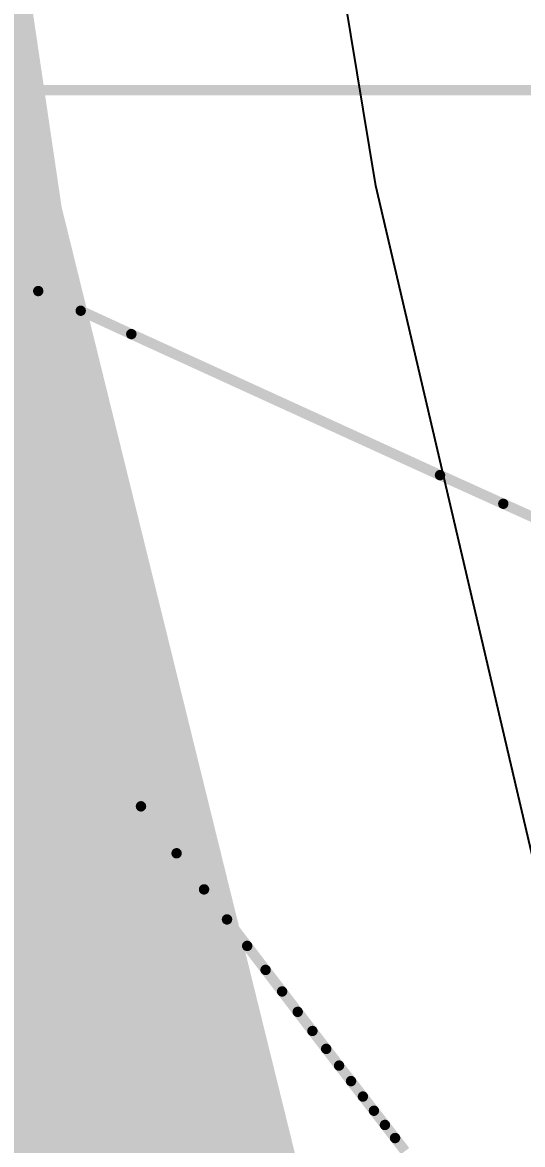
# Model space of a CAD drawing. Header units: inches. Extents: x -18 to 217, y -14 to 159.
# Drawn here: x 14.682 to 15.294, y 14.259 to 15.633 of the extents above; entities that cross this region are included whole.
import ezdxf

# ---------------------------------------------------------------- set-up
doc = ezdxf.new("R2010")
doc.units = ezdxf.units.IN
for name, color, linetype in [('Dimension', 6, 'Continuous'), ('Fabrication', 76, 'Continuous'), ('Top Layer', 1, 'Continuous'), ('Top Overlay', 2, 'Continuous')]:
    doc.layers.add(name, color=color, linetype=linetype)
doc.styles.add('Arial', font='', dxfattribs={"height": 0.2})
doc.styles.get('Arial').set_extended_font_data('Arial')

msp = doc.modelspace()

# ---------------------------------------------------------------- linework, layer by layer
at = {"layer": 'Dimension', "const_width": 0.254}
msp.add_lwpolyline([(58.31, 19.467, 1), (13.31, 19.467, 1)], format="xyb", close=True, dxfattribs=at)
at = {"layer": 'Fabrication', "const_width": 0.0127}
msp.add_lwpolyline([(54.5111, 31.1383, -1.205705), (14.1774, 15.55)], format="xyb", dxfattribs=at)
msp.add_lwpolyline([(54.5111, 31.1383, -1.205705), (14.1774, 15.55)], format="xyb", dxfattribs=at)
for points in [[(14.1774, 15.55), (22.3943, 15.55)], [(14.1774, 15.55), (22.3943, 15.55)], [(14.656, 15.325), (14.7013, 15.304)], [(14.656, 15.325), (14.7013, 15.304)], [(14.7013, 15.304), (14.7534, 15.2799)], [(14.7013, 15.304), (14.7534, 15.2799)], [(14.7534, 15.2799), (14.8153, 15.2513)], [(14.7534, 15.2799), (14.8153, 15.2513)], [(14.8153, 15.2513), (15.1931, 15.0786)], [(14.8153, 15.2513), (15.1931, 15.0786)], [(15.1931, 15.0786), (15.2705, 15.0435)], [(15.1931, 15.0786), (15.2705, 15.0435)], [(15.2705, 15.0435), (15.3265, 15.0183)], [(15.2705, 15.0435), (15.3265, 15.0183)], [(14.6552, 14.9012), (14.8271, 14.673)], [(14.6552, 14.9012), (14.8271, 14.673)], [(14.8271, 14.673), (14.8707, 14.6155)], [(14.8271, 14.673), (14.8707, 14.6155)], [(14.8707, 14.6155), (14.9043, 14.5713)], [(14.8707, 14.6155), (14.9043, 14.5713)], [(14.9043, 14.5713), (14.9324, 14.5345)], [(14.9043, 14.5713), (14.9324, 14.5345)], [(14.9324, 14.5345), (14.9571, 14.5021)], [(14.9324, 14.5345), (14.9571, 14.5021)], [(14.9571, 14.5021), (14.9796, 14.4727)], [(14.9571, 14.5021), (14.9796, 14.4727)], [(14.9796, 14.4727), (14.9998, 14.4463)], [(14.9796, 14.4727), (14.9998, 14.4463)], [(14.9998, 14.4463), (15.019, 14.4213)], [(14.9998, 14.4463), (15.019, 14.4213)], [(15.019, 14.4213), (15.0369, 14.3979)], [(15.019, 14.4213), (15.0369, 14.3979)], [(15.0369, 14.3979), (15.0538, 14.376)], [(15.0369, 14.3979), (15.0538, 14.376)], [(15.0538, 14.376), (15.0695, 14.3555)], [(15.0538, 14.376), (15.0695, 14.3555)], [(15.0695, 14.3555), (15.0842, 14.3365)], [(15.0695, 14.3555), (15.0842, 14.3365)], [(15.0842, 14.3365), (15.0988, 14.3176)], [(15.0842, 14.3365), (15.0988, 14.3176)], [(15.0988, 14.3176), (15.1123, 14.3002)], [(15.0988, 14.3176), (15.1123, 14.3002)], [(15.1123, 14.3002), (15.1257, 14.2828)], [(15.1123, 14.3002), (15.1257, 14.2828)], [(15.1257, 14.2828), (15.1381, 14.2668)], [(15.1257, 14.2828), (15.1381, 14.2668)], [(15.1381, 14.2668), (15.1504, 14.2508)], [(15.1381, 14.2668), (15.1504, 14.2508)]]:
    msp.add_lwpolyline(points, dxfattribs=at)
at = {"layer": 'Fabrication', "const_width": 0.00635}
for points in [[(14.6982, 15.304, 1), (14.7045, 15.304, 1)], [(14.6982, 15.304, 1), (14.7045, 15.304, 1)], [(14.6982, 15.304, 1), (14.7045, 15.304, 1)], [(14.6982, 15.304, 1), (14.7045, 15.304, 1)], [(14.7502, 15.2799, 1), (14.7565, 15.2799, 1)], [(14.7502, 15.2799, 1), (14.7565, 15.2799, 1)], [(14.7502, 15.2799, 1), (14.7565, 15.2799, 1)], [(14.7502, 15.2799, 1), (14.7565, 15.2799, 1)], [(14.8121, 15.2513, 1), (14.8185, 15.2513, 1)], [(14.8121, 15.2513, 1), (14.8185, 15.2513, 1)], [(14.8121, 15.2513, 1), (14.8185, 15.2513, 1)], [(14.8121, 15.2513, 1), (14.8185, 15.2513, 1)], [(15.1899, 15.0786, 1), (15.1963, 15.0786, 1)], [(15.1899, 15.0786, 1), (15.1963, 15.0786, 1)], [(15.1899, 15.0786, 1), (15.1963, 15.0786, 1)], [(15.1899, 15.0786, 1), (15.1963, 15.0786, 1)], [(15.2674, 15.0435, 1), (15.2737, 15.0435, 1)], [(15.2674, 15.0435, 1), (15.2737, 15.0435, 1)], [(15.2674, 15.0435, 1), (15.2737, 15.0435, 1)], [(15.2674, 15.0435, 1), (15.2737, 15.0435, 1)], [(14.8239, 14.673, 1), (14.8303, 14.673, 1)], [(14.8239, 14.673, 1), (14.8303, 14.673, 1)], [(14.8239, 14.673, 1), (14.8303, 14.673, 1)], [(14.8239, 14.673, 1), (14.8303, 14.673, 1)], [(14.8675, 14.6155, 1), (14.8739, 14.6155, 1)], [(14.8675, 14.6155, 1), (14.8739, 14.6155, 1)], [(14.8675, 14.6155, 1), (14.8739, 14.6155, 1)], [(14.8675, 14.6155, 1), (14.8739, 14.6155, 1)], [(14.9011, 14.5713, 1), (14.9075, 14.5713, 1)], [(14.9011, 14.5713, 1), (14.9075, 14.5713, 1)], [(14.9011, 14.5713, 1), (14.9075, 14.5713, 1)], [(14.9011, 14.5713, 1), (14.9075, 14.5713, 1)], [(14.9292, 14.5345, 1), (14.9356, 14.5345, 1)], [(14.9292, 14.5345, 1), (14.9356, 14.5345, 1)], [(14.9292, 14.5345, 1), (14.9356, 14.5345, 1)], [(14.9292, 14.5345, 1), (14.9356, 14.5345, 1)], [(14.9539, 14.5021, 1), (14.9603, 14.5021, 1)], [(14.9539, 14.5021, 1), (14.9603, 14.5021, 1)], [(14.9539, 14.5021, 1), (14.9603, 14.5021, 1)], [(14.9539, 14.5021, 1), (14.9603, 14.5021, 1)], [(14.9764, 14.4727, 1), (14.9828, 14.4727, 1)], [(14.9764, 14.4727, 1), (14.9828, 14.4727, 1)], [(14.9764, 14.4727, 1), (14.9828, 14.4727, 1)], [(14.9764, 14.4727, 1), (14.9828, 14.4727, 1)], [(14.9967, 14.4463, 1), (15.003, 14.4463, 1)], [(14.9967, 14.4463, 1), (15.003, 14.4463, 1)], [(14.9967, 14.4463, 1), (15.003, 14.4463, 1)], [(14.9967, 14.4463, 1), (15.003, 14.4463, 1)], [(15.0158, 14.4213, 1), (15.0221, 14.4213, 1)], [(15.0158, 14.4213, 1), (15.0221, 14.4213, 1)], [(15.0158, 14.4213, 1), (15.0221, 14.4213, 1)], [(15.0158, 14.4213, 1), (15.0221, 14.4213, 1)], [(15.0338, 14.3979, 1), (15.0401, 14.3979, 1)], [(15.0338, 14.3979, 1), (15.0401, 14.3979, 1)], [(15.0338, 14.3979, 1), (15.0401, 14.3979, 1)], [(15.0338, 14.3979, 1), (15.0401, 14.3979, 1)], [(15.0506, 14.376, 1), (15.057, 14.376, 1)], [(15.0506, 14.376, 1), (15.057, 14.376, 1)], [(15.0506, 14.376, 1), (15.057, 14.376, 1)], [(15.0506, 14.376, 1), (15.057, 14.376, 1)], [(15.0664, 14.3555, 1), (15.0727, 14.3555, 1)], [(15.0664, 14.3555, 1), (15.0727, 14.3555, 1)], [(15.0664, 14.3555, 1), (15.0727, 14.3555, 1)], [(15.0664, 14.3555, 1), (15.0727, 14.3555, 1)], [(15.081, 14.3365, 1), (15.0874, 14.3365, 1)], [(15.081, 14.3365, 1), (15.0874, 14.3365, 1)], [(15.081, 14.3365, 1), (15.0874, 14.3365, 1)], [(15.081, 14.3365, 1), (15.0874, 14.3365, 1)], [(15.0956, 14.3176, 1), (15.1019, 14.3176, 1)], [(15.0956, 14.3176, 1), (15.1019, 14.3176, 1)], [(15.0956, 14.3176, 1), (15.1019, 14.3176, 1)], [(15.0956, 14.3176, 1), (15.1019, 14.3176, 1)], [(15.1091, 14.3002, 1), (15.1154, 14.3002, 1)], [(15.1091, 14.3002, 1), (15.1154, 14.3002, 1)], [(15.1091, 14.3002, 1), (15.1154, 14.3002, 1)], [(15.1091, 14.3002, 1), (15.1154, 14.3002, 1)], [(15.1225, 14.2828, 1), (15.1289, 14.2828, 1)], [(15.1225, 14.2828, 1), (15.1289, 14.2828, 1)], [(15.1225, 14.2828, 1), (15.1289, 14.2828, 1)], [(15.1225, 14.2828, 1), (15.1289, 14.2828, 1)], [(15.1349, 14.2668, 1), (15.1413, 14.2668, 1)], [(15.1349, 14.2668, 1), (15.1413, 14.2668, 1)], [(15.1349, 14.2668, 1), (15.1413, 14.2668, 1)], [(15.1349, 14.2668, 1), (15.1413, 14.2668, 1)]]:
    msp.add_lwpolyline(points, format="xyb", close=True, dxfattribs=at)
at = {"layer": 'Top Layer'}
for p, q in [((15.1147, 15.4329), (14.8898, 16.7953)), ((15.4042, 14.191), (15.1147, 15.4329))]:
    msp.add_line(p, q, dxfattribs=at)
at = {"layer": 'Top Layer', "const_width": 2.032}
msp.add_lwpolyline([(14.2446, 13.1348, -0.267603), (19.4524, 34.998)], format="xyb", dxfattribs=at)

# ---------------------------------------------------------------- texts
at = {"layer": 'Top Overlay', "style": 'Arial'}
msp.add_text('C33', height=0.889, rotation=285, dxfattribs=at).set_placement((13.6607, 14.5664))

doc.saveas('drawing.dxf')
